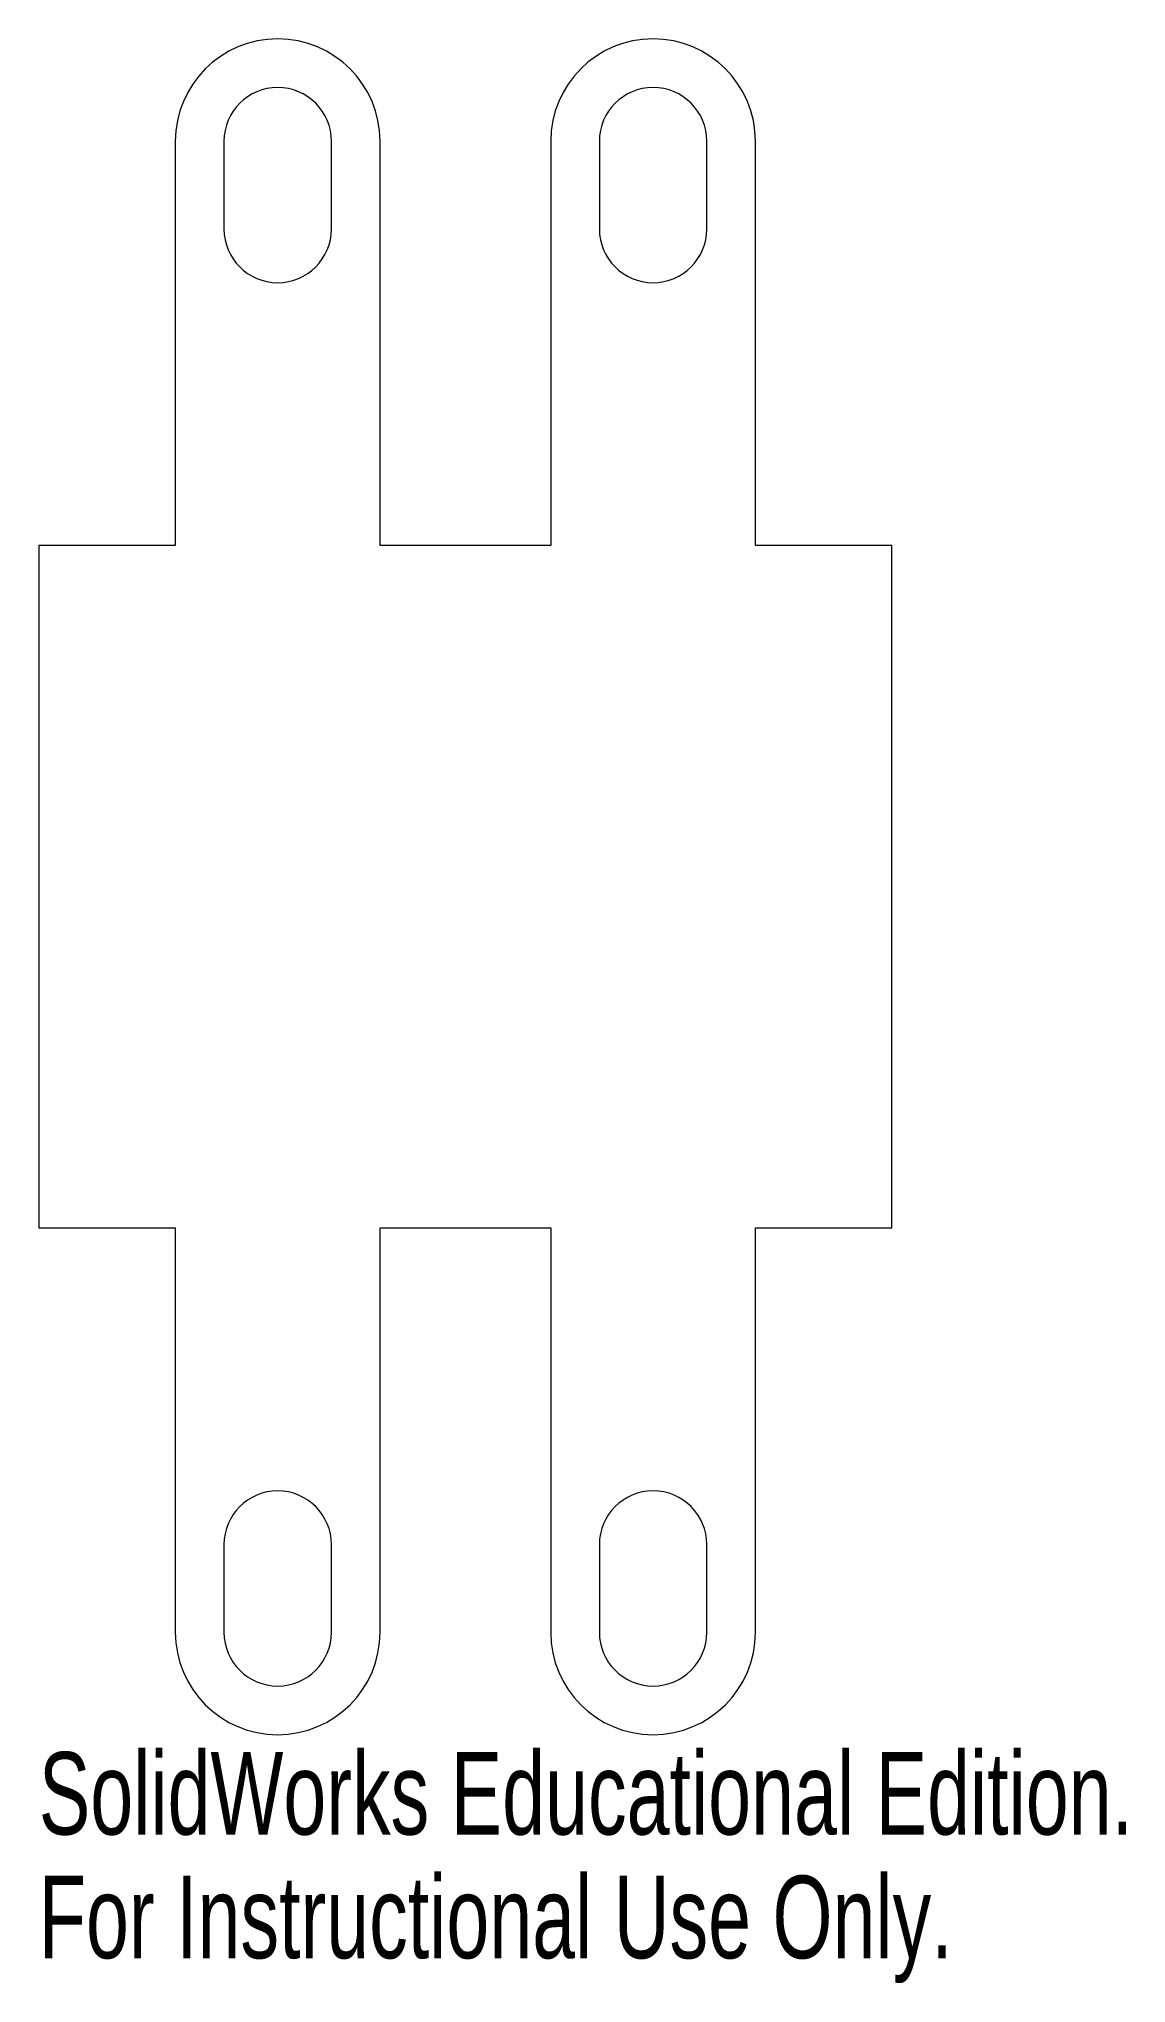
# Model space of a CAD drawing. Header units: millimetres. Extents: x -23 to 40, y -60 to 54.
import ezdxf

# ---------------------------------------------------------------- set-up
doc = ezdxf.new("R2010")
doc.units = ezdxf.units.MM
doc.styles.add('SLDTEXTSTYLE0', font='TXT', dxfattribs={"width": 0.7})

msp = doc.modelspace()

# ---------------------------------------------------------------- linework, layer by layer
at = {"color": 7, "linetype": 'Continuous', "lineweight": 15}
for p, q in [((-15.34, 47.67), (-15.34, 23.97)), ((-12.49, 47.67), (-12.49, 42.53)), ((-6.19, 42.53), (-6.19, 47.67)), ((-3.34, 23.97), (-3.34, 47.67)), ((6.66, 47.67), (6.66, 23.97)), ((9.51, 47.67), (9.51, 42.53)), ((15.81, 42.53), (15.81, 47.67)), ((18.66, 23.97), (18.66, 47.67)), ((-23.34, 23.97), (-23.34, -16.03)), ((-15.34, 23.97), (-23.34, 23.97)), ((6.66, 23.97), (-3.34, 23.97)), ((26.66, 23.97), (18.66, 23.97)), ((26.66, -16.03), (26.66, 23.97)), ((-23.34, -16.03), (-15.34, -16.03)), ((-15.34, -16.03), (-15.34, -39.73)), ((-3.34, -39.73), (-3.34, -16.03)), ((-3.34, -16.03), (6.66, -16.03)), ((6.66, -16.03), (6.66, -39.73)), ((18.66, -39.73), (18.66, -16.03)), ((18.66, -16.03), (26.66, -16.03)), ((-12.49, -34.59), (-12.49, -39.73)), ((-6.19, -39.73), (-6.19, -34.59)), ((9.51, -34.59), (9.51, -39.73)), ((15.81, -39.73), (15.81, -34.59))]:
    msp.add_line(p, q, dxfattribs=at)
for centre, radius, start, end in [((-9.34, 47.67), 6, 0, 180), ((12.66, 47.67), 6, 0, 180), ((-9.34, 47.67), 3.15, 0, 180), ((12.66, 47.67), 3.15, 0, 180), ((-9.34, 42.53), 3.15, 180, 0), ((12.66, 42.53), 3.15, 180, 0), ((-9.34, -34.59), 3.15, 0, 180), ((12.66, -34.59), 3.15, 0, 180), ((-9.34, -39.73), 6, 180, 0), ((-9.34, -39.73), 3.15, 180, 0), ((12.66, -39.73), 6, 180, 0), ((12.66, -39.73), 3.15, 180, 0)]:
    msp.add_arc(centre, radius, start, end, dxfattribs=at)

# ---------------------------------------------------------------- texts
at = {"color": 7, "linetype": 'Continuous', "char_height": 4.8336, "attachment_point": 1, "style": 'SLDTEXTSTYLE0'}
for s, insert in [('SolidWorks Educational Edition.', (-23.34, -46.75)), ('For Instructional Use Only.', (-23.34, -54))]:
    msp.add_mtext(s, dxfattribs=dict(at, insert=insert))

doc.saveas('drawing.dxf')
